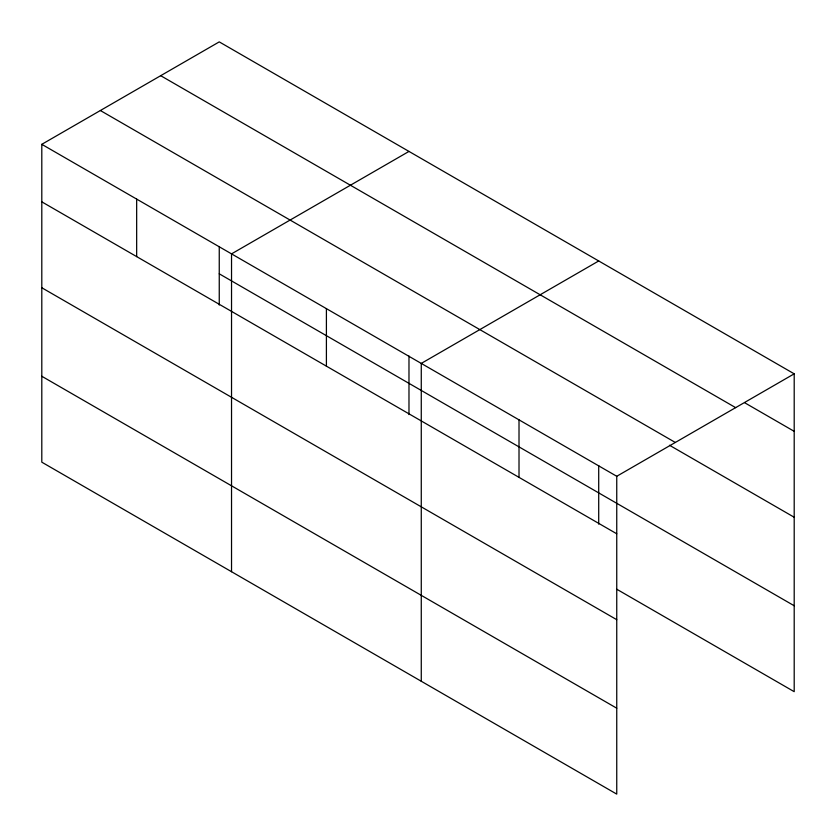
<?xml version="1.0" encoding="UTF-8"?>
<svg xmlns="http://www.w3.org/2000/svg" width="836" height="836" viewBox="0 0 836 836"><rect width="100%" height="100%" fill="white"/><g stroke="black" fill="none" stroke-linecap="round" stroke-linejoin="round"><path stroke-width="1.25" d="M41.8 144.325L616.749 476.28L616.749 794.116L41.8 462.172L41.8 144.325L219.251 41.884L794.2 373.828L794.2 691.675L616.696 589.192M408.982 151.421L231.53 253.872L231.53 571.72M598.712 260.968L421.271 363.409L421.271 681.256M616.749 476.28L794.2 373.828M744.771 402.795L794.2 431.334M160.69 75.689L735.638 407.634M100.362 110.519L675.31 442.463M669.5 445.254L794.2 517.244M219.251 273.811L794.2 605.755M41.8 201.842L616.749 533.786M41.8 287.751L616.749 619.695M41.8 376.263L616.749 708.207M598.712 465.568L598.712 524.141M519.01 419.839L519.01 477.356M408.982 356.021L408.982 414.593M326.406 308.641L326.406 366.158M219.251 246.484L219.251 305.056M136.665 199.104L136.665 256.61"/></g></svg>
